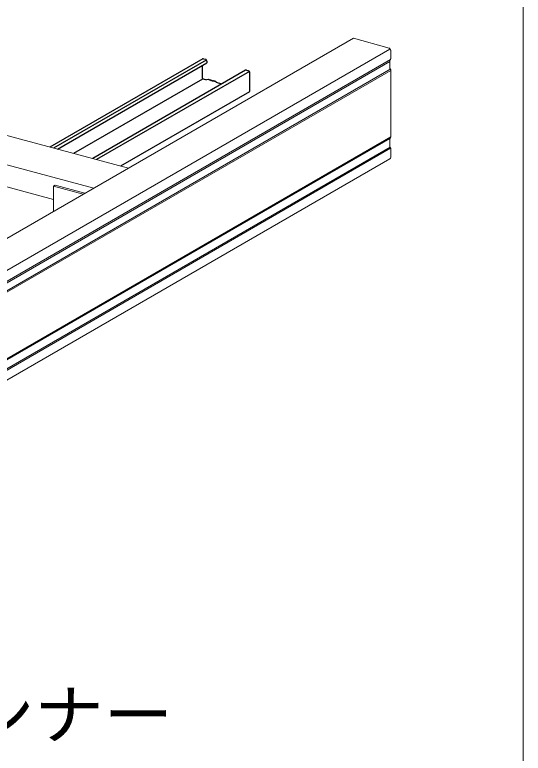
# Model space of a CAD drawing. Units: millimetres, scale not verified. Extents: x -3900 to 3900, y -2693 to 2650.
# Drawn here: x -502 to -40, y 236 to 907 of the extents above; entities that cross this region are included whole.
import ezdxf
from ezdxf.enums import TextEntityAlignment as Align

# ---------------------------------------------------------------- set-up
doc = ezdxf.new("R2010")
doc.units = ezdxf.units.MM
doc.header["$LTSCALE"] = 20
for name, color, linetype, lineweight in [('1-1_吊り材', 7, 'Continuous', 18), ('1-2_野縁受け', 3, 'Continuous', 18), ('1-3_野縁', 2, 'Continuous', 25), ('1-6_文字', 7, 'Continuous', 18), ('1-B_補強金具・金具・その他', 3, 'Continuous', 18), ('F-3_野縁', 3, 'Continuous', 18)]:
    doc.layers.add(name, color=color, linetype=linetype, lineweight=lineweight)
doc.styles.add('ＭＳ ゴシック', font='')
doc.styles.get('ＭＳ ゴシック').set_extended_font_data('MS Gothic')

msp = doc.modelspace()

# ---------------------------------------------------------------- linework, layer by layer
at = {"layer": '1-1_吊り材'}
for p, q in [((-1747.42, -10.93), (-194.34, 885.74)), ((-162.06, 876.72), (-194.34, 885.74)), ((-1714.15, -20.79), (-161.31, 875.74)), ((-160.52, 867.04), (-160.52, 874.89)), ((-1712.93, -29.81), (-160.68, 866.38)), ((-161.19, 857.67), (-161.19, 865.61)), ((-160.76, 866.3), (-161.14, 865.76)), ((-1712.28, -31.03), (-161.19, 864.5)), ((-1713.6, -38.88), (-160.52, 857.79)), ((-1713.6, -40.22), (-160.52, 856.46)), ((-160.76, 857.21), (-161.14, 857.55)), ((-160.52, 856.87), (-160.52, 795.99)), ((-1714.28, -102.11), (-161.17, 794.58)), ((-1713.6, -100.69), (-160.52, 795.99)), ((-161.19, 786.61), (-161.19, 794.56)), ((-160.76, 795.24), (-161.14, 794.71)), ((-1714.25, -110.16), (-161.15, 786.53)), ((-1713.62, -110.93), (-160.6, 785.71)), ((-160.76, 786.16), (-161.14, 786.49)), ((-160.52, 785.54), (-160.52, 777.53)), ((-1714.28, -120.59), (-161.2, 776.08))]:
    msp.add_line(p, q, dxfattribs=at)
for centre, radius, start, end in [((-160.93, 865.61), 0.264, 163.73665, 165.6734), ((-160.94, 865.61), 0.255, 167.63029, 169.6118), ((-160.94, 865.61), 0.25, 169.6115, 171.62033), ((-160.95, 865.61), 0.244, 171.62001, 173.65948), ((-160.95, 865.61), 0.238, 173.65918, 175.73268), ((-160.96, 865.61), 0.232, 175.73236, 177.84326), ((-160.97, 865.61), 0.225, 177.84294, 179.99464), ((-160.97, 865.61), 0.219, 179.99432, 182.1902), ((-160.92, 865.6), 0.275, 156.13411, 158.0199), ((-160.92, 865.61), 0.273, 158.01959, 159.91338), ((-160.92, 865.61), 0.27, 159.91309, 161.81801), ((-160.92, 865.61), 0.267, 161.81772, 163.73695), ((-160.93, 865.61), 0.26, 165.67311, 167.6306), ((-160.92, 865.6), 0.276, 152.3746, 154.25377), ((-160.92, 865.6), 0.276, 154.25348, 156.1344), ((-160.92, 865.6), 0.275, 148.60965, 150.49466), ((-160.92, 865.6), 0.276, 150.49437, 152.37489), ((-160.92, 865.61), 0.271, 144.81427, 146.71764), ((-160.92, 865.61), 0.273, 146.71733, 148.60994), ((-160.92, 865.61), 0.268, 144.52703, 144.81456), ((-161.87, 867.08), 1.35, 324.96264, 326.71764), ((-161.88, 867.08), 1.37, 326.71733, 328.60994), ((-161.89, 867.09), 1.37, 328.60965, 330.49466), ((-161.89, 867.09), 1.38, 330.49437, 332.37489), ((-161.89, 867.09), 1.38, 332.3746, 334.25377), ((-161.89, 867.09), 1.38, 334.25348, 336.1344), ((-161.89, 867.09), 1.37, 336.13411, 338.0199), ((-161.88, 867.08), 1.36, 338.01959, 339.91338), ((-161.87, 867.08), 1.35, 339.91309, 341.81801), ((-161.85, 867.08), 1.34, 341.81772, 343.73695), ((-161.84, 867.07), 1.32, 343.73665, 345.6734), ((-161.82, 867.07), 1.3, 345.67311, 347.6306), ((-161.77, 867.06), 1.25, 349.6115, 351.62033), ((-161.79, 867.06), 1.27, 347.63029, 349.6118), ((-161.71, 867.05), 1.19, 353.65918, 355.73268), ((-161.74, 867.05), 1.22, 351.62001, 353.65948), ((-161.61, 867.04), 1.09, 359.99432, 0), ((-161.65, 867.04), 1.13, 357.84294, 359.99464), ((-161.68, 867.05), 1.16, 355.73236, 357.84326), ((-160.97, 857.67), 0.219, 179.99432, 182.1902), ((-160.98, 857.67), 0.212, 182.1899, 184.43329), ((-160.99, 857.67), 0.205, 184.43298, 186.72719), ((-160.99, 857.67), 0.198, 186.7269, 189.07506), ((-161, 857.67), 0.191, 189.07478, 191.47993), ((-161.01, 857.66), 0.184, 191.47969, 193.94463), ((-161.03, 857.66), 0.164, 199.06308, 201.72105), ((-161.01, 857.66), 0.177, 193.94441, 196.47166), ((-161.02, 857.66), 0.17, 196.47148, 199.06322), ((-161.03, 857.66), 0.158, 201.72096, 204.44635), ((-161.17, 856.75), 0.617, 45.35799, 48.32075), ((-161.18, 856.74), 0.631, 42.19141, 45.35736), ((-161.2, 856.73), 0.647, 39.07793, 42.19089), ((-161.21, 856.72), 0.666, 36.02258, 39.0775), ((-161.23, 856.71), 0.687, 33.02934, 36.02226), ((-161.25, 856.69), 0.71, 30.10109, 33.02911), ((-161.27, 856.68), 0.735, 27.23976, 30.10095), ((-161.29, 856.67), 0.762, 24.44633, 27.23972), ((-161.32, 856.66), 0.79, 21.72096, 24.44635), ((-161.35, 856.65), 0.821, 19.06308, 21.72105), ((-161.38, 856.64), 0.852, 16.47148, 19.06322), ((-161.41, 856.63), 0.885, 13.94441, 16.47166), ((-161.44, 856.62), 0.919, 11.47969, 13.94463), ((-161.47, 856.61), 0.953, 9.07478, 11.47993), ((-161.51, 856.61), 0.988, 6.7269, 9.07506), ((-161.58, 856.6), 1.06, 2.1899, 4.43329), ((-161.54, 856.6), 1.02, 4.43298, 6.72719), ((-161.61, 856.6), 1.09, 359.99432, 2.1902), ((-160.93, 794.55), 0.264, 163.73665, 165.6734), ((-160.94, 794.56), 0.25, 169.6115, 171.62033), ((-160.94, 794.55), 0.255, 167.63029, 169.6118), ((-160.95, 794.56), 0.244, 171.62001, 173.65948), ((-160.95, 794.56), 0.238, 173.65918, 175.73268), ((-160.96, 794.56), 0.232, 175.73236, 177.84326), ((-160.97, 794.56), 0.225, 177.84294, 179.99464), ((-160.97, 794.56), 0.219, 179.99432, 182.1902), ((-160.92, 794.55), 0.275, 156.13411, 158.0199), ((-160.92, 794.55), 0.273, 158.01959, 159.91338), ((-160.92, 794.55), 0.27, 159.91309, 161.81801), ((-160.92, 794.55), 0.267, 161.81772, 163.73695), ((-160.93, 794.55), 0.26, 165.67311, 167.6306), ((-160.92, 794.55), 0.276, 152.3746, 154.25377), ((-160.92, 794.55), 0.276, 154.25348, 156.1344), ((-160.92, 794.55), 0.275, 148.60965, 150.49466), ((-160.92, 794.55), 0.276, 150.49437, 152.37489), ((-160.92, 794.55), 0.271, 144.81427, 146.71764), ((-160.92, 794.55), 0.273, 146.71733, 148.60994), ((-160.92, 794.55), 0.268, 144.52703, 144.81456), ((-161.87, 796.02), 1.35, 324.96264, 326.71764), ((-161.88, 796.03), 1.37, 326.71733, 328.60994), ((-161.89, 796.03), 1.37, 328.60965, 330.49466), ((-161.89, 796.03), 1.38, 330.49437, 332.37489), ((-161.89, 796.03), 1.38, 332.3746, 334.25377), ((-161.89, 796.03), 1.38, 334.25348, 336.1344), ((-161.89, 796.03), 1.37, 336.13411, 338.0199), ((-161.88, 796.03), 1.36, 338.01959, 339.91338), ((-161.87, 796.02), 1.35, 339.91309, 341.81801), ((-161.85, 796.02), 1.34, 341.81772, 343.73695), ((-161.84, 796.01), 1.32, 343.73665, 345.6734), ((-161.82, 796.01), 1.3, 345.67311, 347.6306), ((-161.77, 796), 1.25, 349.6115, 351.62033), ((-161.79, 796), 1.27, 347.63029, 349.6118), ((-161.71, 795.99), 1.19, 353.65918, 355.73268), ((-161.74, 796), 1.22, 351.62001, 353.65948), ((-161.61, 795.99), 1.09, 359.99432, 0), ((-161.65, 795.99), 1.13, 357.84294, 359.99464), ((-161.68, 795.99), 1.16, 355.73236, 357.84326), ((-160.97, 786.61), 0.219, 179.99432, 182.1902), ((-160.98, 786.61), 0.212, 182.1899, 184.43329), ((-160.99, 786.61), 0.205, 184.43298, 186.72719), ((-160.99, 786.61), 0.198, 186.7269, 189.07506), ((-161, 786.61), 0.191, 189.07478, 191.47993), ((-161.01, 786.61), 0.184, 191.47969, 193.94463), ((-161.03, 786.6), 0.164, 199.06308, 201.72105), ((-161.01, 786.61), 0.177, 193.94441, 196.47166), ((-161.02, 786.61), 0.17, 196.47148, 199.06322), ((-161.03, 786.6), 0.158, 201.72096, 204.44635), ((-161.04, 786.6), 0.152, 204.44633, 207.23972), ((-161.04, 786.6), 0.147, 207.23976, 210.10095), ((-161.05, 786.59), 0.142, 210.10109, 213.02911), ((-161.05, 786.59), 0.137, 213.02934, 216.02226), ((-161.05, 786.59), 0.133, 216.02258, 219.0775), ((-161.06, 786.59), 0.129, 219.07793, 222.19089), ((-161.06, 786.58), 0.126, 222.19141, 225.35736), ((-161.06, 786.58), 0.123, 225.35799, 228.09547), ((-161.17, 785.69), 0.617, 45.35799, 48.32075), ((-161.18, 785.69), 0.631, 42.19141, 45.35736), ((-161.2, 785.67), 0.647, 39.07793, 42.19089), ((-161.21, 785.66), 0.666, 36.02258, 39.0775), ((-161.23, 785.65), 0.687, 33.02934, 36.02226), ((-161.25, 785.64), 0.71, 30.10109, 33.02911), ((-161.27, 785.63), 0.735, 27.23976, 30.10095), ((-161.29, 785.61), 0.762, 24.44633, 27.23972), ((-161.32, 785.6), 0.79, 21.72096, 24.44635), ((-161.35, 785.59), 0.821, 19.06308, 21.72105), ((-161.38, 785.58), 0.852, 16.47148, 19.06322), ((-161.41, 785.57), 0.885, 13.94441, 16.47166), ((-161.44, 785.56), 0.919, 11.47969, 13.94463), ((-161.47, 785.56), 0.953, 9.07478, 11.47993), ((-161.51, 785.55), 0.988, 6.7269, 9.07506), ((-161.58, 785.54), 1.06, 2.1899, 4.43329), ((-161.54, 785.55), 1.02, 4.43298, 6.72719), ((-161.61, 785.54), 1.09, 359.99432, 2.1902)]:
    msp.add_arc(centre, radius, start, end, dxfattribs=at)
for centre, start_param, end_param in [((-162.26, 874.78), 4.120612, 5.691408), ((-162.26, 778), 3.17666, 4.120612)]:
    msp.add_ellipse(centre, major_axis=(-0.97, 1.92), ratio=0.751651, start_param=start_param, end_param=end_param, dxfattribs=at)
at = {"layer": '1-2_野縁受け'}
for p, q in [((-399.02, 767.57), (-2262.24, 1266.82)), ((-430.51, 749.39), (-2293.73, 1248.64)), ((-2257.32, 1218.88), (-467.04, 739.18))]:
    msp.add_line(p, q, dxfattribs=at)
at = {"layer": '1-3_野縁'}
for p, q in [((-331.42, 867.01), (-470.48, 786.72)), ((-328.37, 865.83), (-467.01, 785.79)), ((-330.76, 867.02), (-329.02, 866.56)), ((-463.46, 784.84), (-327.72, 863.21)), ((-331.6, 849.45), (-331.6, 860.96)), ((-327.72, 864.72), (-327.72, 863.21)), ((-292.41, 856.47), (-431.38, 776.24)), ((-289, 855.49), (-427.89, 775.31)), ((-291.64, 856.55), (-289.9, 856.09)), ((-288.6, 837.92), (-288.6, 854.24)), ((-331.79, 848.53), (-448.88, 780.93)), ((-331.02, 848.62), (-328.09, 847.84)), ((-326.22, 848.13), (-327.89, 847.83)), ((-325.63, 847.78), (-325.81, 847.98)), ((-324.9, 847.74), (-325.15, 847.66)), ((-324.24, 847.41), (-324.42, 847.61)), ((-323.51, 847.37), (-323.76, 847.28)), ((-322.85, 847.04), (-323.03, 847.24)), ((-322.12, 846.99), (-322.37, 846.91)), ((-321.46, 846.67), (-321.64, 846.87)), ((-320.73, 846.62), (-320.98, 846.54)), ((-319, 845.45), (-320.3, 846.54)), ((-313.94, 844.05), (-318.82, 845.36)), ((-289.02, 837.07), (-406.11, 769.47))]:
    msp.add_line(p, q, dxfattribs=at)
for centre, radius, start, end in [((-331.07, 866.15), 0.914, 111.63576, 120), ((-331.07, 866.08), 0.981, 91.53006, 110.22615), ((-331.05, 865.91), 1.15, 75.2791, 92.31622), ((-329.39, 865.23), 1.38, 59.17209, 74.56137), ((-329.31, 865.44), 1.15, 75.2791, 75.27946), ((-329.53, 864.92), 1.72, 47.4884, 60.39696), ((-329.67, 864.78), 1.92, 34.74982, 47.13036), ((-329.78, 864.67), 2.07, 23.69022, 35.42517), ((-329.78, 864.69), 2.06, 11.90216, 23.38902), ((-329.58, 864.69), 1.86, 0.40636, 12.91721), ((-329.28, 864.71), 1.57, 359.41102, 359.86507), ((-291.95, 855.68), 0.914, 111.63576, 120), ((-291.95, 855.61), 0.981, 91.53006, 110.22615), ((-291.93, 855.44), 1.15, 75.2791, 92.31622), ((-290.27, 854.76), 1.38, 59.17209, 74.56137), ((-290.19, 854.97), 1.15, 75.2791, 75.27946), ((-290.09, 854.84), 0.744, 75.2791, 75.27988), ((-290.41, 854.45), 1.72, 47.4884, 60.39696), ((-290.55, 854.31), 1.92, 34.74982, 47.13036), ((-290.66, 854.2), 2.07, 23.69022, 35.42517), ((-290.66, 854.22), 2.06, 11.90216, 23.38902), ((-290.46, 854.23), 1.86, 0.40636, 12.91721), ((-290.16, 854.24), 1.57, 359.41102, 359.86507), ((-330.8, 849.57), 1.26, 179.82106, 179.82169), ((-330.79, 849.45), 0.817, 180.29314, 193.00909), ((-330.9, 849.45), 0.706, 179.82106, 179.82169), ((-330.68, 849.46), 0.923, 191.90993, 203.38126), ((-330.68, 849.46), 0.919, 203.65993, 215.45546), ((-330.73, 849.41), 0.851, 214.70239, 227.17778), ((-330.79, 849.35), 0.767, 227.46767, 240.41769), ((-330.86, 849.22), 0.618, 239.21449, 254.51897), ((-330.89, 849.14), 0.538, 254.33559, 255.6644), ((-330.78, 849.03), 0.964, 254.33559, 255.6644), ((-330.89, 849.1), 0.496, 254.96596, 255.03403), ((-327.97, 848.27), 0.45, 255, 280.09938), ((-326.14, 847.68), 0.45, 41.47553, 100.09938), ((-325.3, 848.08), 0.45, 221.47553, 288.52447), ((-324.76, 847.31), 0.45, 41.47553, 108.52447), ((-323.9, 847.71), 0.45, 221.47553, 288.52447), ((-323.36, 846.94), 0.45, 41.47553, 108.52447), ((-322.51, 847.34), 0.45, 221.47553, 288.52447), ((-321.97, 846.57), 0.45, 41.47553, 108.52447), ((-321.12, 846.96), 0.45, 221.47553, 288.52447), ((-320.59, 846.19), 0.45, 49.90062, 108.52447), ((-318.71, 845.79), 0.45, 229.90062, 255), ((-289.39, 837.71), 0.736, 300, 311.63971), ((-289.44, 837.77), 0.816, 311.50742, 330.15334), ((-289.61, 837.85), 1, 331.01143, 347.02867), ((-289.85, 837.93), 1.25, 345.93053, 359.86507), ((-290.08, 837.92), 1.49, 0.40636, 0.66471)]:
    msp.add_arc(centre, radius, start, end, dxfattribs=at)
at = {"layer": '1-B_補強金具・金具・その他'}
for p, q in [((-467.04, 751.11), (-465.48, 752)), ((-438.51, 744.77), (-465.48, 752)), ((-440.06, 743.88), (-467.04, 751.11)), ((-467.04, 751.11), (-467.04, 728.3))]:
    msp.add_line(p, q, dxfattribs=at)
at = {"layer": 'F-3_野縁'}
msp.add_line((-40, 1512.81), (-40, -165.97), dxfattribs=at)

# ---------------------------------------------------------------- texts
at = {"layer": '1-6_文字', "style": 'ＭＳ ゴシック', "width": 1.05}
msp.add_text('ランナー', height=43.99, dxfattribs=at).set_placement((-610.5, 236), align=Align.BOTTOM_LEFT)

doc.saveas('drawing.dxf')
